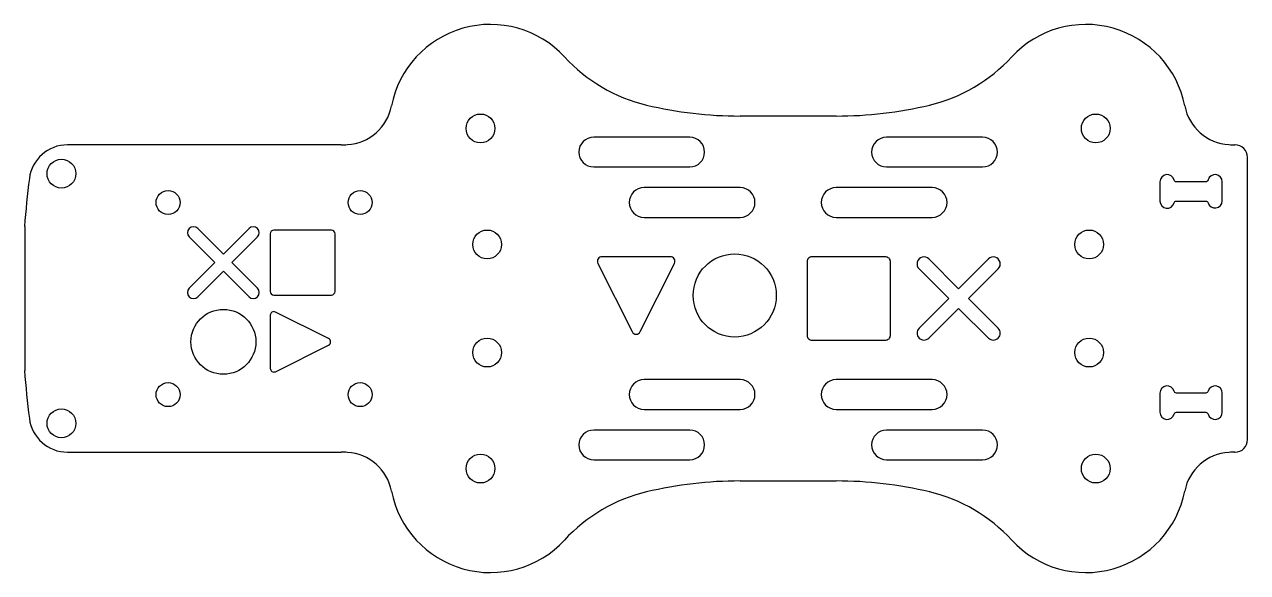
# Model space of a CAD drawing. Header units: millimetres. Extents: x -85 to 43, y -9 to 49.
import ezdxf

# ---------------------------------------------------------------- set-up
doc = ezdxf.new("R2010")
doc.units = ezdxf.units.MM
doc.layers.get('0').update_dxf_attribs({"linetype": 'CONTINUOUS'})

msp = doc.modelspace()

# ---------------------------------------------------------------- linework, layer by layer
for p, q in [((0, 39), (-10, 39)), ((-51.54, 36), (-80.06, 36)), ((41.55, 36), (41.54, 36)), ((41.54, 36), (41.54, 36)), ((42.85, 31.85), (42.85, 34.7)), ((42.85, 29.85), (42.85, 31.85)), ((42.85, 31.85), (42.85, 31.85)), ((42.85, 5.3), (42.85, 29.85)), ((42.85, 29.85), (42.85, 29.85)), ((-84.54, 27.5), (-84.5, 27.5)), ((-84.5, 27.5), (-84.5, 12.5)), ((-66.48, 27.29), (-63.82, 24.62)), ((-63.82, 24.62), (-61.15, 27.29)), ((-64.7, 23.74), (-67.37, 26.41)), ((-60.26, 26.41), (-62.93, 23.74)), ((-67.37, 21.07), (-64.7, 23.74)), ((-62.93, 23.74), (-60.26, 21.07)), ((-63.82, 22.85), (-66.48, 20.19)), ((-61.15, 20.19), (-63.82, 22.85)), ((-84.5, 12.5), (-84.54, 12.5)), ((-80.06, 4), (-77.25, 4)), ((-77.25, 4), (-77.25, 4)), ((-77.25, 4), (-63.87, 4)), ((-63.87, 4), (-51.54, 4)), ((-51.54, 4), (-51.54, 4)), ((41.54, 4), (41.55, 4)), ((-10, 1), (0, 1))]:
    msp.add_line(p, q)
for points in [[(-15.25, 36.8), (-25.25, 36.8, 1), (-25.25, 33.7), (-15.25, 33.7, 1)], [(15.25, 36.8), (5.25, 36.8, 1), (5.25, 33.7), (15.25, 33.7, 1)], [(38.51, 30.15, -0.336049), (38.75, 29.97, 0.859566), (40.22, 30.15), (40.22, 32.15, 0.881062), (38.74, 32.34, -0.342011), (38.5, 32.15), (35.44, 32.15, -0.342018), (35.2, 32.34, 0.881086), (33.72, 32.15), (33.72, 30.15, 0.881018), (35.2, 29.96, -0.341999), (35.44, 30.15)], [(-10, 31.55), (-20, 31.55, 1), (-20, 28.45), (-10, 28.45, 1)], [(10, 31.55), (0, 31.55, 1), (0, 28.45), (10, 28.45, 1)], [(-52.19, 20.74), (-52.19, 26.74, 0.414214), (-52.57, 27.11), (-58.57, 27.11, 0.414214), (-58.94, 26.74), (-58.94, 20.74, 0.414214), (-58.57, 20.36), (-52.57, 20.36, 0.414214)], [(-17.27, 24.35), (-24.38, 24.35, 0.557537), (-24.81, 23.66), (-21.26, 16.55, 0.618034), (-20.4, 16.55), (-16.84, 23.66, 0.557537)], [(-2.53, 15.67), (5.17, 15.67, 0.414214), (5.65, 16.15), (5.65, 23.85, 0.414214), (5.17, 24.33), (-2.53, 24.33, 0.414214), (-3.02, 23.85), (-3.02, 16.15, 0.414214)], [(12.76, 18.97), (15.86, 15.88, 1), (16.88, 16.9), (13.79, 20), (16.88, 23.09, 1), (15.86, 24.12), (12.76, 21.02), (9.66, 24.12, 1), (8.64, 23.09), (11.73, 20), (8.64, 16.9, 1), (9.66, 15.88)], [(-58.94, 18.26), (-58.94, 12.72, 0.557537), (-58.4, 12.38), (-52.86, 15.15, 0.618034), (-52.86, 15.82), (-58.4, 18.59, 0.557537)], [(-10, 11.55), (-20, 11.55, 1), (-20, 8.45), (-10, 8.45, 1)], [(10, 11.55), (0, 11.55, 1), (0, 8.45), (10, 8.45, 1)], [(38.74, 10.34, -0.341999), (38.5, 10.15), (35.44, 10.15, -0.341999), (35.2, 10.34, 0.881018), (33.72, 10.15), (33.72, 8.15, 0.881018), (35.2, 7.96, -0.341999), (35.44, 8.15), (38.5, 8.15, -0.341999), (38.74, 7.96, 0.881018), (40.22, 8.15), (40.22, 10.15, 0.881018)], [(-15.25, 6.3), (-25.25, 6.3, 1), (-25.25, 3.2), (-15.25, 3.2, 1)], [(15.25, 6.3), (5.25, 6.3, 1), (5.25, 3.2), (15.25, 3.2, 1)]]:
    msp.add_lwpolyline(points, format="xyb", close=True)
for centre, radius in [((-37.04, 37.71), 1.5), ((27.04, 37.71), 1.5), ((-80.69, 33), 1.5), ((-69.58, 29.99), 1.25), ((-49.58, 29.99), 1.25), ((-36.35, 25.63), 1.5), ((26.35, 25.63), 1.5), ((-10.56, 20.32), 4.33), ((-63.82, 15.49), 3.38), ((-36.35, 14.37), 1.5), ((26.35, 14.37), 1.5), ((-69.58, 9.99), 1.25), ((-49.58, 9.99), 1.25), ((-80.69, 7), 1.5), ((-37.04, 2.29), 1.5), ((27.04, 2.29), 1.5)]:
    msp.add_circle(centre, radius)
for centre, radius, start, end in [((-36.01, 38.04), 10.5, 42.6914, 168.9373), ((26.01, 38.04), 10.5, 11.0604, 137.3064), ((-15.79, 56.68), 17, 222.6914, 256.5652), ((5.79, 56.68), 17, 283.4325, 317.3064), ((-51.22, 41.01), 5, 273.6601, 348.9373), ((-10, 80.94), 41.94, 256.5652, 270.0002), ((0, 80.94), 41.94, 269.9974, 283.4325), ((41.22, 41.01), 5, 191.0604, 266.3377), ((-80.06, 32), 4, 90, 172.7142), ((-51.54, 46), 10, 270, 273.6601), ((41.54, 46), 10, 266.3377, 269.9978), ((41.55, 34.7), 1.3, 0, 90.0033), ((13.8, 20), 98.62, 172.7142, 175.6386), ((-66.93, 26.85), 0.625, 45, 225), ((-60.71, 26.85), 0.625, -45, 135), ((-66.93, 20.63), 0.625, 135, 315), ((-60.71, 20.63), 0.625, -135, 45), ((13.8, 20), 98.62, 184.3614, 187.2858), ((-80.06, 8), 4, 187.2858, 270), ((41.55, 5.3), 1.3, 270, 360), ((-51.54, -6), 10, 86.3377, 89.9978), ((-51.22, -1.01), 5, 11.0604, 86.3377), ((41.22, -1.01), 5, 93.6601, 168.9373), ((41.54, -6), 10, 90, 93.6601), ((-10, -40.94), 41.94, 89.9975, 103.4325), ((-10, -40.94), 41.94, 89.9993, 90.0003), ((0, -40.94), 41.94, 76.5652, 89.9993), ((-36.01, 1.96), 10.5, 191.0604, 317.3064), ((-15.8, -16.68), 17, 103.4325, 137.3064), ((5.79, -16.68), 17, 42.6914, 76.5652), ((26.01, 1.96), 10.5, 222.6914, 348.9373)]:
    msp.add_arc(centre, radius, start, end)

doc.saveas('drawing.dxf')
